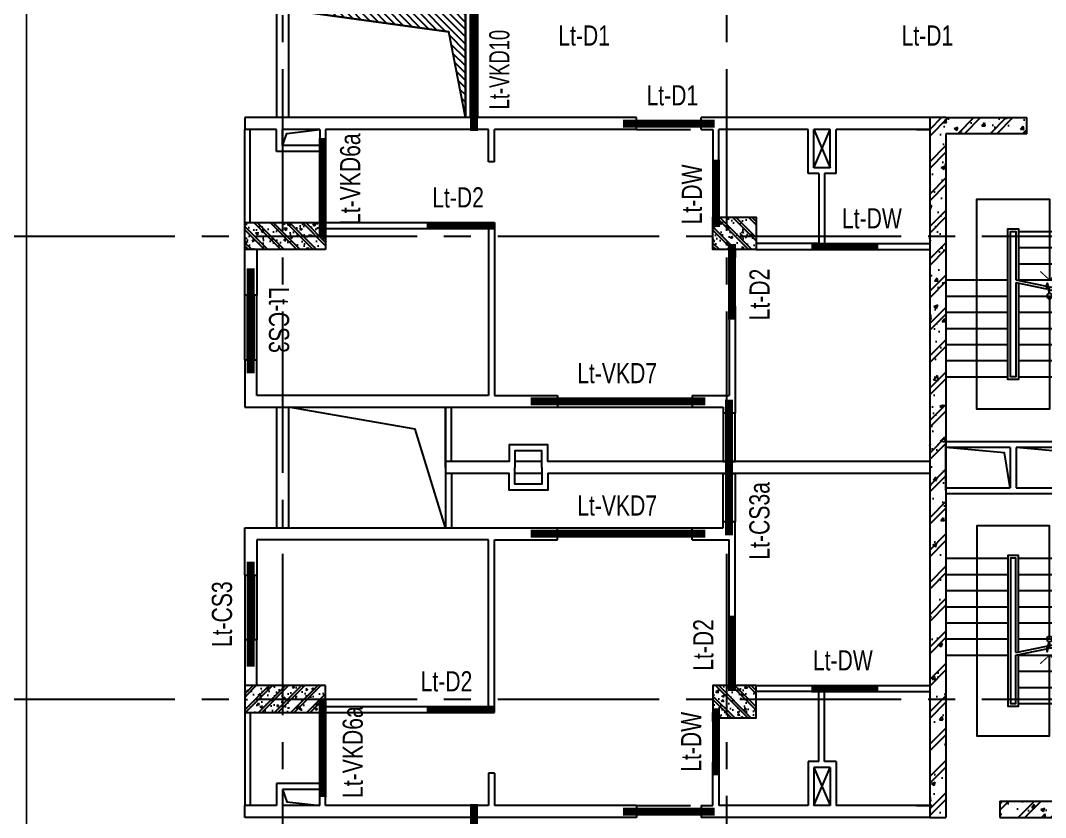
# Model space of a CAD drawing. Header units: millimetres. Extents: x 0 to 132458, y 0 to 365310.
# Drawn here: x 64407 to 83457, y 40137 to 54941 of the extents above; entities that cross this region are included whole.
import ezdxf
from ezdxf.enums import TextEntityAlignment as Align

# ---------------------------------------------------------------- set-up
doc = ezdxf.new("R2010")
doc.units = ezdxf.units.MM
doc.header["$LTSCALE"] = 400
doc.linetypes.add('CENTER2', pattern=[1.125, 0.75, -0.125, 0.125, -0.125])
doc.linetypes.add('HIDDEN', pattern=[0.375, 0.25, -0.125])
doc.layers.get('0').update_dxf_attribs({"lineweight": 5})
for name, color, linetype in [('CDC.01.AXIS', 160, 'CENTER2'), ('CDC.03.BORDER', 3, 'Continuous'), ('CDC.04.HIDDEN', 8, 'HIDDEN'), ('CDC.06.TEXT', 2, 'Continuous'), ('CDC.09.COLUMN', 4, 'Continuous'), ('CDC.10.HATCH', 9, 'Continuous'), ('CDC.11.NOTE', 8, 'Continuous'), ('CDC.12.PILE', 7, 'Continuous'), ('KCS_LANH_TO', 3, 'Continuous')]:
    doc.layers.add(name, color=color, linetype=linetype)
doc.styles.add('KCS_SMTEXT', font='arial.ttf', dxfattribs={"width": 0.7})
pattern_1 = [(50, (900, -1e-10), (358.63009, -31.376067), [37.5, -412.5]), (355, (900, -1e-10), (-69.37567, 376.09607), [30, -330]), (100.4514, (929.9, -2.6), (289.25469, 344.71977), [31.870095, -350.571056]), (46.1842, (900, 100), (533.62052, -82.75951), [56.25, -618.75]), (96.6356, (944.47, 93.1), (467.33135, 487.05894), [47.80514, -525.8565]), (351.1842, (900, 100), (467.33097, 487.0593), [45, -495]), (21, (950, 75), (298.453526, -201.309445), [37.5, -412.5]), (326, (950, 75), (121.657666, 362.57502), [30, -330]), (71.4514, (974.87, 58.22), (420.111314, 161.26525), [31.870095, -350.571056]), (37.5, (900, -1e-10), (6.079928, 166.446927), [0, -326, 0, -335, 0, -331.25]), (7.5, (900, -1e-10), (131.534769, 197.205856), [0, -191, 0, -318.5, 0, -126.25]), (327.5, (788.5, -1e-10), (266.911218, -11.277436), [0, -125, 0, -390, 0, -517.5]), (317.5, (738.5, -1e-10), (291.593085, 50.05249), [0, -162.5, 0, -259, 0, -367.5]), (45, (900, -1e-10), (-150.26019, 150.26019), []), (45, (900, 61.25), (-150.26019, 150.26019), [])]

# ---------------------------------------------------------------- blocks, each defined once
blk = doc.blocks.new('TANG DH')
at = {"layer": 'CDC.10.HATCH'}
h = blk.add_hatch(dxfattribs=at)
h.set_pattern_fill('CHAU-01', color=256, scale=50, style=0, pattern_type=2)
h.set_pattern_definition(pattern_1)
h.paths.add_polyline_path([(1763873, 285800), (1763273, 285800), (1763273, 285450), (1763873, 285450)])
h.paths.add_polyline_path([(1764073, 285800), (1763873, 285800), (1763873, 285450), (1764073, 285450)])
h.paths.add_polyline_path([(1764073, 285450), (1763873, 285450), (1763873, 285200), (1764073, 285200)])
h.paths.add_polyline_path([(1763873, 285450), (1763273, 285450), (1763273, 285200), (1763873, 285200)])
h = blk.add_hatch(dxfattribs=at)
h.set_pattern_fill('CHAU-01', color=256, scale=50, style=0, pattern_type=2)
h.set_pattern_definition([(230, (3511735.72, 555000.72), (-358.63009, 31.376067), [37.5, -412.5]), (175, (3511735.72, 555000.72), (69.37567, -376.09607), [30, -330]), (280.4514, (3511705.83, 555003.34), (-289.25469, -344.71977), [31.870095, -350.571056]), (226.1842, (3511735.7, 554900.7), (-533.62052, 82.75951), [56.25, -618.75]), (276.6356, (3511691.25, 554907.6), (-467.33135, -487.05894), [47.80514, -525.8565]), (171.1842, (3511735.7, 554900.7), (-467.33097, -487.0593), [45, -495]), (201, (3511685.72, 554925.72), (-298.453526, 201.309445), [37.5, -412.5]), (146, (3511685.72, 554925.72), (-121.657666, -362.57502), [30, -330]), (251.4514, (3511660.85, 554942.5), (-420.111314, -161.26525), [31.870095, -350.571056]), (217.5, (3511735.72, 555000.72), (-6.079928, -166.446927), [0, -326, 0, -335, 0, -331.25]), (187.5, (3511735.72, 555000.72), (-131.534769, -197.205856), [0, -191, 0, -318.5, 0, -126.25]), (147.5, (3511847.22, 555000.72), (-266.911218, 11.277436), [0, -125, 0, -390, 0, -517.5]), (137.5, (3511897.22, 555000.72), (-291.593085, -50.05249), [0, -162.5, 0, -259, 0, -367.5]), (225, (3511735.72, 555000.72), (150.26019, -150.26019), []), (225, (3511735.72, 554939.47), (150.26019, -150.26019), [])])
h.paths.add_polyline_path([(1772663, 285201), (1772773, 285201), (1772773, 285450), (1772663, 285450)])
h.paths.add_polyline_path([(1772663, 285450), (1772773, 285450), (1772773, 285700), (1772663, 285700)])
h.paths.add_polyline_path([(1771273, 285450), (1772663, 285450), (1772663, 285700), (1771273, 285700)])
h.paths.add_polyline_path([(1771273, 285201), (1772663, 285201), (1772663, 285450), (1771273, 285450)])
h = blk.add_hatch(dxfattribs=at)
h.set_pattern_fill('CHAU-01', color=256, scale=50, style=0, pattern_type=2)
h.set_pattern_definition(pattern_1)
h.paths.add_polyline_path([(1763873, 276500), (1763273, 276500), (1763273, 276850), (1763873, 276850)])
h.paths.add_polyline_path([(1764073, 276500), (1763873, 276500), (1763873, 276850), (1764073, 276850)])
h.paths.add_polyline_path([(1764073, 276850), (1763873, 276850), (1763873, 277100), (1764073, 277100)])
h.paths.add_polyline_path([(1763873, 276850), (1763273, 276850), (1763273, 277100), (1763873, 277100)])
h = blk.add_hatch(dxfattribs=at)
h.set_pattern_fill('CHAU-01', color=256, scale=50, style=0, pattern_type=2)
h.set_pattern_definition([(130, (3511735.72, 7300), (-358.63009, -31.376067), [37.5, -412.5]), (185, (3511735.72, 7300), (69.37567, 376.09607), [30, -330]), (79.5486, (3511705.83, 7297.4), (-289.25469, 344.71977), [31.870095, -350.571056]), (133.8158, (3511735.7, 7400), (-533.62052, -82.75951), [56.25, -618.75]), (83.3644, (3511691.25, 7393.1), (-467.33135, 487.05894), [47.80514, -525.8565]), (188.8158, (3511735.7, 7400), (-467.33097, 487.0593), [45, -495]), (159, (3511685.72, 7375), (-298.453526, -201.309445), [37.5, -412.5]), (214, (3511685.72, 7375), (-121.657666, 362.57502), [30, -330]), (108.5486, (3511660.85, 7358.22), (-420.111314, 161.26525), [31.870095, -350.571056]), (142.5, (3511735.72, 7300), (-6.079928, 166.446927), [0, -326, 0, -335, 0, -331.25]), (172.5, (3511735.72, 7300), (-131.534769, 197.205856), [0, -191, 0, -318.5, 0, -126.25]), (212.5, (3511847.22, 7300), (-266.911218, -11.277436), [0, -125, 0, -390, 0, -517.5]), (222.5, (3511897.22, 7300), (-291.593085, 50.05249), [0, -162.5, 0, -259, 0, -367.5]), (135, (3511735.72, 7300), (150.26019, 150.26019), []), (135, (3511735.72, 7361.25), (150.26019, 150.26019), [])])
h.paths.add_polyline_path([(1772663, 277100), (1772773, 277100), (1772773, 276850), (1772663, 276850)])
h.paths.add_polyline_path([(1772663, 276850), (1772773, 276850), (1772773, 276600), (1772663, 276600)])
h.paths.add_polyline_path([(1771273, 276850), (1772663, 276850), (1772663, 276600), (1771273, 276600)])
h.paths.add_polyline_path([(1771273, 277100), (1772663, 277100), (1772663, 276850), (1771273, 276850)])
at = {"layer": 'CDC.09.COLUMN', "ltscale": 2000}
for points in [[(1764073, 285800), (1763273, 285800), (1763273, 285200), (1764073, 285200)], [(1771273, 285200), (1772773, 285200), (1772773, 285700), (1771273, 285700)], [(1764073, 276500), (1763273, 276500), (1763273, 277100), (1764073, 277100)], [(1771273, 277100), (1772773, 277100), (1772773, 276600), (1771273, 276600)]]:
    blk.add_lwpolyline(points, close=True, dxfattribs=at)
blk = doc.blocks.new('fac')
at = {"ltscale": 10}
blk.add_lwpolyline([(5403900, 783951), (5403680, 783951), (5403680, 784851), (5403900, 784851)], close=True, dxfattribs=at)
at = {"layer": 'CDC.03.BORDER', "ltscale": 10}
for p, q in [((5400060, 790341), (5404310, 790341)), ((5404310, 790121), (5404310, 790341)), ((5404310, 790121), (5404310, 790341)), ((5405510, 790341), (5412790, 790341)), ((5405510, 790121), (5405510, 790341)), ((5412790, 790341), (5412790, 790121)), ((5400060, 790121), (5401803, 790121)), ((5400060, 790121), (5400310, 790121)), ((5400310, 790121), (5400060, 790121)), ((5401803, 789301), (5401803, 790121)), ((5401913, 790121), (5402213, 790121)), ((5401913, 790121), (5402213, 790121)), ((5401913, 789411), (5401913, 790121)), ((5402213, 789411), (5402213, 790121)), ((5402323, 790121), (5403340, 790121)), ((5402323, 790121), (5403980, 790121)), ((5402323, 789301), (5402323, 790121)), ((5403980, 789311), (5403980, 790121)), ((5403980, 789531), (5403980, 790121)), ((5404310, 790121), (5404090, 790121)), ((5404090, 790121), (5404090, 789311)), ((5405510, 790121), (5405890, 790121)), ((5405510, 790121), (5408150, 790121)), ((5408150, 789521), (5408150, 790121)), ((5408150, 789521), (5408150, 790121)), ((5408260, 790121), (5411290, 790121)), ((5408260, 790121), (5408441, 790121)), ((5408260, 789521), (5408260, 790121)), ((5411290, 790121), (5411290, 789711)), ((5411400, 790121), (5412090, 790121)), ((5411400, 790121), (5411400, 789821)), ((5412090, 789821), (5412090, 790121)), ((5412200, 790121), (5412790, 790121)), ((5412200, 789711), (5412200, 790121)), ((5401913, 789411), (5401913, 789721)), ((5411290, 789711), (5412200, 789711)), ((5411400, 789821), (5412090, 789821)), ((5408150, 789521), (5408260, 789521)), ((5401803, 789301), (5402015, 789301)), ((5401913, 789411), (5402213, 789411)), ((5402015, 789301), (5402015, 787891)), ((5402125, 789301), (5402323, 789301)), ((5402125, 789301), (5402125, 788001)), ((5403980, 789311), (5404090, 789311)), ((5408261, 788391), (5408150, 788391)), ((5408150, 788391), (5408150, 785181)), ((5408261, 788273), (5408261, 788391)), ((5411290, 788391), (5409161, 788391)), ((5409161, 788281), (5409161, 788391)), ((5408260, 788281), (5408260, 785181)), ((5411290, 788281), (5409161, 788281)), ((5401265, 788001), (5400060, 788001)), ((5401265, 788001), (5401265, 787891)), ((5402125, 788001), (5403290, 788001)), ((5401265, 787891), (5400060, 787891)), ((5403290, 787891), (5402015, 787891)), ((5412570, 787891), (5412570, 787041)), ((5412790, 787041), (5412790, 787891)), ((5412570, 787041), (5412790, 787041)), ((5412570, 787041), (5412790, 787041)), ((5403680, 786841), (5403680, 784851)), ((5403680, 786841), (5403790, 786841)), ((5403790, 786841), (5403790, 785181)), ((5412570, 785181), (5412570, 785841)), ((5412790, 785841), (5412570, 785841)), ((5412790, 785841), (5412790, 784961)), ((5403900, 785181), (5403790, 785181)), ((5404480, 785181), (5403790, 785181)), ((5404480, 785181), (5404480, 784961)), ((5406980, 785181), (5406980, 784961)), ((5408150, 785181), (5406980, 785181)), ((5408260, 785181), (5412570, 785181)), ((5403900, 784961), (5403900, 784851)), ((5404480, 784961), (5403900, 784961)), ((5412790, 784961), (5406980, 784961)), ((5408950, 783951), (5408950, 784961)), ((5409060, 783951), (5409060, 784961)), ((5403680, 784851), (5403900, 784851)), ((5407270, 783951), (5407770, 783951)), ((5409060, 783841), (5409060, 783951))]:
    blk.add_line(p, q, dxfattribs=at)
at = {"layer": 'CDC.03.BORDER'}
for p, q in [((5412690, 788391), (5412690, 790121)), ((5412790, 788391), (5412790, 790121))]:
    blk.add_line(p, q, dxfattribs=at)
at = {"layer": 'CDC.03.BORDER', "ltscale": 10}
for points in [[(5403980, 788561), (5404090, 788561), (5404090, 788391), (5403980, 788391)], [(5403680, 787741), (5403790, 787741), (5403790, 787891), (5403680, 787891)], [(5403900, 783951), (5403680, 783951), (5403680, 784851), (5403900, 784851)]]:
    blk.add_lwpolyline(points, close=True, dxfattribs=at)
for points in [[(5400060, 783951), (5407160, 783951), (5407160, 784261), (5407880, 784261), (5407880, 783951), (5409060, 783951)], [(5407270, 783841), (5407270, 784151), (5407770, 784151), (5407770, 783841)]]:
    blk.add_lwpolyline(points, dxfattribs=at)
at = {"layer": 'CDC.04.HIDDEN', "ltscale": 10}
for p, q in [((5402213, 790121), (5401913, 789411)), ((5402213, 789411), (5401913, 790121)), ((5405510, 790121), (5404310, 790121))]:
    blk.add_line(p, q, dxfattribs=at)
at = {"layer": 'CDC.10.HATCH', "ltscale": 10}
for p, q in [((5411400, 788391), (5411400, 788391)), ((5406980, 784961), (5404480, 784961))]:
    blk.add_line(p, q, dxfattribs=at)
blk.add_lwpolyline([(5412090, 789821), (5412012, 790048), (5411400, 790121)], dxfattribs=at)
blk.add_lwpolyline([(5403790, 784851), (5403745, 784851), (5403745, 783951), (5403790, 783951)], close=True, dxfattribs=at)
at = {"layer": 'CDC.12.PILE'}
for p, q in [((5412570, 785841), (5412570, 787041)), ((5412620, 785841), (5412620, 787041)), ((5412740, 785841), (5412740, 787041)), ((5412790, 785841), (5412790, 787041))]:
    blk.add_line(p, q, dxfattribs=at)
blk = doc.blocks.new('thong tang')
at = {"layer": 'CDC.10.HATCH', "ltscale": 10}
h = blk.add_hatch(dxfattribs=at)
h.set_pattern_fill('ANSI31', color=256, scale=30, style=0)
h.set_pattern_definition([(45, (-248100.83, 358355.18), (-67.3519209, 67.3519209), [])])
h.paths.add_polyline_path([(5446277, 963890), (5445966, 962299), (5445966, 962359), (5445966, 964239), (5445966, 964299), (5449257, 964299)])
at = {"layer": 'CDC.03.BORDER'}
blk.add_line((5449257, 964299), (5449257, 962299), dxfattribs=at)
at = {"layer": 'CDC.03.BORDER', "ltscale": 10}
for p, q in [((5449477, 964299), (5449477, 962299)), ((5449257, 956919), (5449257, 954679)), ((5449477, 956919), (5449477, 954679))]:
    blk.add_line(p, q, dxfattribs=at)
blk.add_lwpolyline([(5445966, 964299), (5445746, 964299), (5445746, 962299), (5445966, 962299)], close=True, dxfattribs=at)
at = {"layer": 'CDC.10.HATCH', "ltscale": 10}
blk.add_lwpolyline([(5445876, 964299), (5445836, 964299), (5445836, 962299), (5445876, 962299)], close=True, dxfattribs=at)
at = {"layer": 'CDC.11.NOTE', "ltscale": 10}
blk.add_line((5449257, 964299), (5446277, 963890), dxfattribs=at)
for points in [[(5449257, 964299), (5445966, 964299), (5445966, 962359), (5445966, 962299), (5446277, 963890)], [(5449257, 956919), (5446336, 956919), (5446336, 954739), (5446336, 954679), (5446900, 956510)]]:
    blk.add_lwpolyline(points, close=True, dxfattribs=at)
blk = doc.blocks.new('thang t2')
at = {"layer": 'CDC.11.NOTE', "ltscale": 10}
for p, q in [((1150, -1815), (0, -1815)), ((1150, -2115), (0, -2115)), ((1150, -2415), (0, -2415)), ((1150, -2715), (0, -2715)), ((2500, -2715), (1350, -2715)), ((1150, -3015), (0, -3015)), ((2500, -3015), (1350, -3015)), ((1150, -3315), (0, -3315)), ((2500, -3315), (1350, -3315)), ((1150, -3615), (0, -3615)), ((2500, -3615), (1350, -3615)), ((1150, -3915), (0, -3915)), ((2500, -3915), (1350, -3915)), ((1150, -4215), (0, -4215)), ((2500, -4215), (1350, -4215)), ((1150, -4515), (0, -4515)), ((2500, -4515), (1350, -4515))]:
    blk.add_line(p, q, dxfattribs=at)
at = {"layer": 'CDC.11.NOTE', "ltscale": 300}
blk.add_lwpolyline([(575, -3015), (575, -5115), (1925, -5115), (1925, -1215), (575, -1215), (575, -2715)], dxfattribs=at)
at = {"layer": 'CDC.11.NOTE', "ltscale": 10}
for points in [[(1150, -2775.42), (1150, -4565), (1350, -4565), (1350, -1765), (1150, -1765), (1150, -2725.42)], [(1200, -2765), (1200, -4515), (1300, -4515), (1300, -1815), (1200, -1815), (1200, -2715)]]:
    blk.add_lwpolyline(points, dxfattribs=at)
at = {"layer": 'CDC.11.NOTE', "const_width": 20}
blk.add_lwpolyline([(750, -2555), (575, -2715), (400, -2555)], dxfattribs=at)
at = {"layer": 'CDC.11.NOTE'}
for points in [[(1200, -2715), (630, -2833.75), (617.5, -2773.75), (582.5, -2906.25), (570, -2846.25), (0, -2965)], [(1200, -2765), (630, -2883.75), (617.5, -2823.75), (582.5, -2956.25), (570, -2896.25), (0, -3015)]]:
    blk.add_lwpolyline(points, dxfattribs=at)
blk.add_circle((575, -3015), 50, dxfattribs=at)
blk = doc.blocks.new('thang tc new')
at = {"layer": 'CDC.10.HATCH', "ltscale": 10}
h = blk.add_hatch(dxfattribs=at)
h.set_pattern_fill('BETONG', color=256, scale=100, style=0, pattern_type=2)
h.set_pattern_definition([(130, (5940222.8, 677573.3), (-717.2602, -62.7521), [75, -825]), (185, (5940222.8, 677573.3), (138.7513, 752.1921), [60, -660]), (79.5486, (5940163, 677568.1), (-578.5094, 689.4395), [63.7402, -701.1421]), (133.8158, (5940222.8, 677773.3), (-1067.241, -165.519), [112.5, -1237.5]), (83.3644, (5940133.9, 677759.5), (-934.6627, 974.118), [95.6103, -1051.713]), (188.8158, (5940222.8, 677773.3), (-934.662, 974.1186), [90, -990]), (159, (5940122.8, 677723.3), (-596.907, -402.6189), [75, -825]), (214, (5940122.8, 677723.3), (-243.3153, 725.15), [60, -660]), (108.5486, (5940073.05, 677689.75), (-840.2226, 322.5305), [63.7402, -701.1421]), (142.5, (5940222.8, 677573.3), (-12.15986, 332.89385), [0, -652, 0, -670, 0, -662.5]), (172.5, (5940222.8, 677573.3), (-263.06954, 394.4117), [0, -382, 0, -637, 0, -252.5]), (212.5, (5940445.8, 677573.3), (-533.82244, -22.55487), [0, -250, 0, -780, 0, -1035]), (222.5, (5940545.8, 677573.3), (-583.1862, 100.105), [0, -325, 0, -518, 0, -735]), (135, (5940222.8, 677573.3), (300.5204, 300.5204), []), (135, (5940222.8, 677695.8), (300.5204, 300.5204), [])])
h.paths.add_polyline_path([(5634141, 688259), (5632261, 688259), (5632261, 687959), (5634141, 687959)])
h.paths.add_polyline_path([(5635661, 688259), (5635141, 688259), (5635141, 687959), (5635361, 687959), (5635361, 686859), (5632561, 686859), (5632561, 686959), (5632261, 686959), (5632261, 686064), (5632561, 686064), (5632561, 686639), (5635361, 686639), (5635361, 684139), (5632561, 684139), (5632561, 684764), (5632261, 684764), (5632261, 683419), (5632561, 683419), (5632561, 683919), (5635361, 683919), (5635361, 681869), (5632561, 681869), (5632561, 682319), (5632261, 682319), (5632261, 681149), (5632561, 681149), (5632561, 681649), (5635361, 681649), (5635361, 679599), (5632561, 679599), (5632561, 680049), (5632261, 680049), (5632261, 678929), (5632561, 678929), (5632561, 679379), (5635361, 679379), (5635361, 677329), (5632561, 677329), (5632561, 677829), (5632261, 677829), (5632261, 676559), (5632561, 676559), (5632561, 677029), (5635361, 677029), (5635361, 675566), (5635361, 675260), (5637161, 675260), (5637161, 675560), (5635661, 675560)])
h.paths.add_polyline_path([(5638461, 688259), (5638161, 688259), (5636661, 688259), (5636661, 687959), (5638161, 687959), (5638161, 675260), (5638461, 675260)])
h.paths.add_polyline_path([(5634360, 675559), (5632261, 675559), (5632261, 675260), (5634360, 675260)], flags=17)
blk.add_line((5632561, 683419), (5632561, 683919))
at = {"layer": 'CDC.03.BORDER'}
for p, q in [((5632761, 687959), (5632761, 686859)), ((5633061, 687959), (5633061, 686859)), ((5633171, 687959), (5633171, 686859)), ((5634811, 681869), (5634811, 683919)), ((5634911, 681869), (5634911, 683919)), ((5634811, 679599), (5634811, 681649)), ((5634911, 679599), (5634911, 681649)), ((5634811, 677329), (5634811, 679379)), ((5635011, 677329), (5635011, 679379))]:
    blk.add_line(p, q, dxfattribs=at)
at = {"layer": 'CDC.03.BORDER', "ltscale": 10}
for p, q in [((5633971, 687959), (5633971, 687739)), ((5634081, 687959), (5634081, 687739)), ((5633971, 687739), (5634081, 687739)), ((5635361, 687469), (5634901, 687469)), ((5634901, 686859), (5634901, 687469)), ((5635011, 686859), (5635011, 687359)), ((5635361, 687359), (5635011, 687359)), ((5633971, 687139), (5634081, 687139)), ((5633971, 687139), (5633971, 686859)), ((5634081, 687139), (5634081, 686859)), ((5635661, 682134), (5636856, 682134)), ((5636856, 682134), (5636856, 681384)), ((5636966, 682134), (5638161, 682134)), ((5636966, 682134), (5636966, 681384)), ((5635661, 681274), (5638161, 681274)), ((5633561, 677030), (5633561, 675559)), ((5633671, 677030), (5633671, 675559)), ((5634681, 677029), (5634681, 676680)), ((5634681, 676680), (5635061, 676680)), ((5635061, 675560), (5635061, 676680)), ((5635361, 675560), (5635061, 675560))]:
    blk.add_line(p, q, dxfattribs=at)
at = {"layer": 'CDC.03.BORDER', "ltscale": 70}
blk.add_line((5632261, 676559), (5632231, 676559), dxfattribs=at)
at = {"layer": 'CDC.03.BORDER', "ltscale": 10}
blk.add_lwpolyline([(5634081, 687739), (5633971, 687739), (5633971, 687139), (5634081, 687139)], close=True, dxfattribs=at)
for points in [[(5638161, 682244), (5635661, 682244)], [(5636856, 681384), (5635661, 681384)], [(5638161, 681384), (5636966, 681384)], [(5632561, 676880), (5632561, 676680), (5632861, 676680), (5632861, 676680), (5633561, 676680), (5633561, 677030), (5632561, 677030), (5632561, 676879), (5632562, 676879)]]:
    blk.add_lwpolyline(points, dxfattribs=at)
at = {"layer": 'CDC.09.COLUMN'}
for p, q in [((5632261, 688259), (5632261, 687959)), ((5632261, 686959), (5632261, 686064)), ((5632561, 686959), (5632561, 686859)), ((5635661, 676799), (5635661, 686959)), ((5635361, 686639), (5632561, 686639)), ((5632561, 686639), (5632561, 686064)), ((5635361, 686639), (5635361, 684139)), ((5632561, 686064), (5632261, 686064)), ((5632261, 684764), (5632261, 683419)), ((5632261, 684764), (5632561, 684764)), ((5632561, 684764), (5632561, 684139)), ((5632561, 684139), (5635361, 684139)), ((5632561, 683919), (5635361, 683919)), ((5632561, 683419), (5632561, 683919)), ((5635361, 683919), (5635361, 681869)), ((5632261, 683419), (5632561, 683419)), ((5632561, 682319), (5632261, 682319)), ((5632261, 682319), (5632261, 681149)), ((5632561, 681869), (5632561, 682319)), ((5632561, 681869), (5635361, 681869)), ((5632561, 681649), (5635361, 681649)), ((5632561, 681149), (5632561, 681649)), ((5635361, 681649), (5635361, 679599)), ((5632261, 681149), (5632561, 681149)), ((5632261, 678929), (5632261, 680049)), ((5632561, 680049), (5632261, 680049)), ((5632561, 679599), (5632561, 680049)), ((5635361, 679599), (5632561, 679599)), ((5632561, 678929), (5632561, 679379)), ((5635361, 679379), (5632561, 679379)), ((5635361, 679379), (5635361, 677329)), ((5632561, 678929), (5632261, 678929)), ((5632261, 676559), (5632261, 677829)), ((5632561, 677829), (5632261, 677829)), ((5632561, 677329), (5632561, 677829)), ((5635361, 677329), (5632561, 677329)), ((5632561, 676559), (5632561, 677029)), ((5635361, 677029), (5632561, 677029)), ((5635361, 677029), (5635361, 675566))]:
    blk.add_line(p, q, dxfattribs=at)
at = {"layer": 'CDC.09.COLUMN', "ltscale": 10}
for p, q in [((5634141, 688259), (5632261, 688259)), ((5634141, 688259), (5634141, 687959)), ((5635661, 688259), (5635141, 688259)), ((5635141, 688259), (5635141, 687959)), ((5635661, 675560), (5635661, 688259)), ((5636661, 687959), (5636661, 688259)), ((5636661, 688259), (5636661, 688259)), ((5638161, 688259), (5636661, 688259)), ((5638161, 688259), (5638461, 688259)), ((5638461, 688259), (5638461, 675260)), ((5632261, 687959), (5634141, 687959)), ((5635141, 687959), (5635361, 687959)), ((5635361, 686859), (5635361, 687959)), ((5636661, 687959), (5638161, 687959)), ((5638161, 687959), (5638161, 675260)), ((5632261, 686959), (5632561, 686959)), ((5635361, 686859), (5632561, 686859)), ((5638161, 681334), (5638161, 682185)), ((5632261, 676559), (5632561, 676559)), ((5634360, 675559), (5632261, 675559)), ((5632261, 675260), (5632261, 675559)), ((5634360, 675559), (5634360, 675260)), ((5635361, 675566), (5635361, 675260)), ((5635361, 675566), (5635361, 675566)), ((5637161, 675560), (5635661, 675560)), ((5637161, 675560), (5637161, 675260)), ((5634360, 675260), (5632261, 675260)), ((5637161, 675260), (5635361, 675260)), ((5638461, 675260), (5638161, 675260))]:
    blk.add_line(p, q, dxfattribs=at)
at = {"layer": 'CDC.11.NOTE', "ltscale": 10}
for points in [[(5632761, 686859), (5632866, 687855), (5633061, 687959)], [(5633171, 686859), (5633265, 687809), (5633971, 687959)], [(5635011, 686859), (5635076, 687277), (5635361, 687359)], [(5635661, 681382), (5635769, 682032), (5636856, 682134)], [(5636966, 681382), (5637074, 682032), (5638161, 682134)], [(5632561, 676680), (5632679, 676944), (5633561, 677029)], [(5634681, 677029), (5635243, 676930), (5635361, 675560)]]:
    blk.add_lwpolyline(points, dxfattribs=at)
at = {"layer": 'CDC.11.NOTE'}
blk.add_blockref('thang t2', (5635661, 687960), dxfattribs=at)
at = {"layer": 'CDC.11.NOTE', "xscale": -1, "rotation": 180}
blk.add_blockref('thang t2', (5635661, 675560), dxfattribs=at)

msp = doc.modelspace()

# ---------------------------------------------------------------- linework, layer by layer
at = {"layer": 'CDC.01.AXIS', "ltscale": 10}
for p, q in [((69277.1, 67537.5), (69277.1, 23737.5)), ((77527.1, 67537.5), (77527.1, 23737.5)), ((10276.8, 50937.5), (104277.1, 50937.5)), ((10276.8, 42337.5), (104277.1, 42337.5))]:
    msp.add_line(p, q, dxfattribs=at)
at = {"layer": 'CDC.03.BORDER', "ltscale": 10, "const_width": 30}
msp.add_lwpolyline([(50036.9, 27627.8), (64517.1, 27627.8), (64517.1, 58487.5), (50036.9, 58487.5)], close=True, dxfattribs=at)
at = {"layer": 'KCS_LANH_TO', "color": 2, "linetype": 'ByBlock', "ltscale": 10, "const_width": 150}
for points in [[(72835.5, 52887.5), (72835.5, 55387.4)], [(77307.4, 53027.5), (75607.4, 53027.5)], [(68687.3, 50337.4), (68687.3, 48387.4)], [(77137.2, 47867.4), (73887.3, 47867.4)], [(77577.2, 45377.5), (77577.2, 47897.4)], [(77137.2, 45407.5), (73887.3, 45407.5)], [(68687.3, 44887.5), (68687.3, 42937.5)], [(72835.5, 37887.4), (72835.5, 40387.5)], [(77307.4, 40247.5), (75607.4, 40247.5)]]:
    msp.add_lwpolyline(points, dxfattribs=at)
at = {"layer": 'KCS_LANH_TO', "color": 1, "linetype": 'ByBlock', "ltscale": 10, "const_width": 150}
for points in [[(70022.6, 50937.5), (70022.6, 52757.4)], [(77332.5, 52357.5), (77332.4, 51107.5)], [(73216.8, 51130.9), (71955.7, 51130.9)], [(77632.2, 50787.5), (77632.2, 49387.5)], [(80352.4, 50742.4), (79102.4, 50742.4)], [(77632.2, 42487.5), (77632.3, 43887.5)], [(80352.4, 42532.5), (79102.4, 42532.5)], [(70022.6, 42337.5), (70022.6, 40517.5)], [(73216.5, 42142.4), (71955.5, 42142.4)], [(77332.4, 42167.4), (77332.5, 40917.4)]]:
    msp.add_lwpolyline(points, dxfattribs=at)

# ---------------------------------------------------------------- block references
at = {"layer": 'CDC.09.COLUMN', "xscale": -1}
for name, p in [('TANG DH', (1841349.9, -234512.9)), ('thang tc new', (5719768.7, -635122.1))]:
    msp.add_blockref(name, p, dxfattribs=at)
at = {"layer": 'CDC.10.HATCH', "xscale": -1}
for name, p in [('thong tang', (5518643.8, -909161.9)), ('fac', (5481367.6, -737203.8))]:
    msp.add_blockref(name, p, dxfattribs=at)
at = {"layer": 'CDC.10.HATCH', "rotation": 180}
msp.add_blockref('fac', (5481367.6, 830478.8), dxfattribs=at)

# ---------------------------------------------------------------- texts
at = {"layer": 'CDC.06.TEXT', "ltscale": 10, "style": 'KCS_SMTEXT'}
for s, rotation, width, p in [('Lt-VKD10', 90, 0.65, (73493.3, 54029)), ('Lt-D1', 0, 0.75, (74882.4, 54474.9)), ('Lt-D1', 0, 0.75, (81262.5, 54474.9)), ('Lt-D1', 359.99998, 0.75, (76522.4, 53365)), ('Lt-VKD6a', 90, 0.75, (70721.7, 51993.3)), ('Lt-DW', 90, 0.75, (77072.2, 51710.9)), ('Lt-D2', 360, 0.75, (72539.2, 51468.4)), ('Lt-D2', 90, 0.75, (78330.5, 49851.2)), ('Lt-CS3', 270.00005, 0.75, (69024.8, 49378.8)), ('Lt-CS3a', 90, 0.75, (78327.8, 45647.3)), ('Lt-VKD7', 360, 0.75, (75495.9, 45745)), ('Lt-CS3', 90.00003, 0.75, (68338.2, 43912.5)), ('Lt-D2', 90, 0.75, (77284.5, 43341.8)), ('Lt-D2', 360, 0.75, (72323.9, 42479.9)), ('Lt-VKD6a', 90, 0.75, (70769.3, 41351.8)), ('Lt-DW', 89.99717, 0.75, (77058.7, 41542.5))]:
    msp.add_text(s, height=375, rotation=rotation, dxfattribs=dict(at, width=width)).set_placement(p, align=Align.CENTER)
at = {"layer": 'CDC.06.TEXT', "ltscale": 10, "style": 'KCS_SMTEXT', "width": 0.75}
for s, p in [('Lt-DW', (80230.9, 51079.9)), ('Lt-VKD7', (75495.9, 48204.9)), ('Lt-DW', (79690.9, 42870))]:
    msp.add_text(s, height=375, dxfattribs=at).set_placement(p, align=Align.CENTER)

doc.saveas('drawing.dxf')
